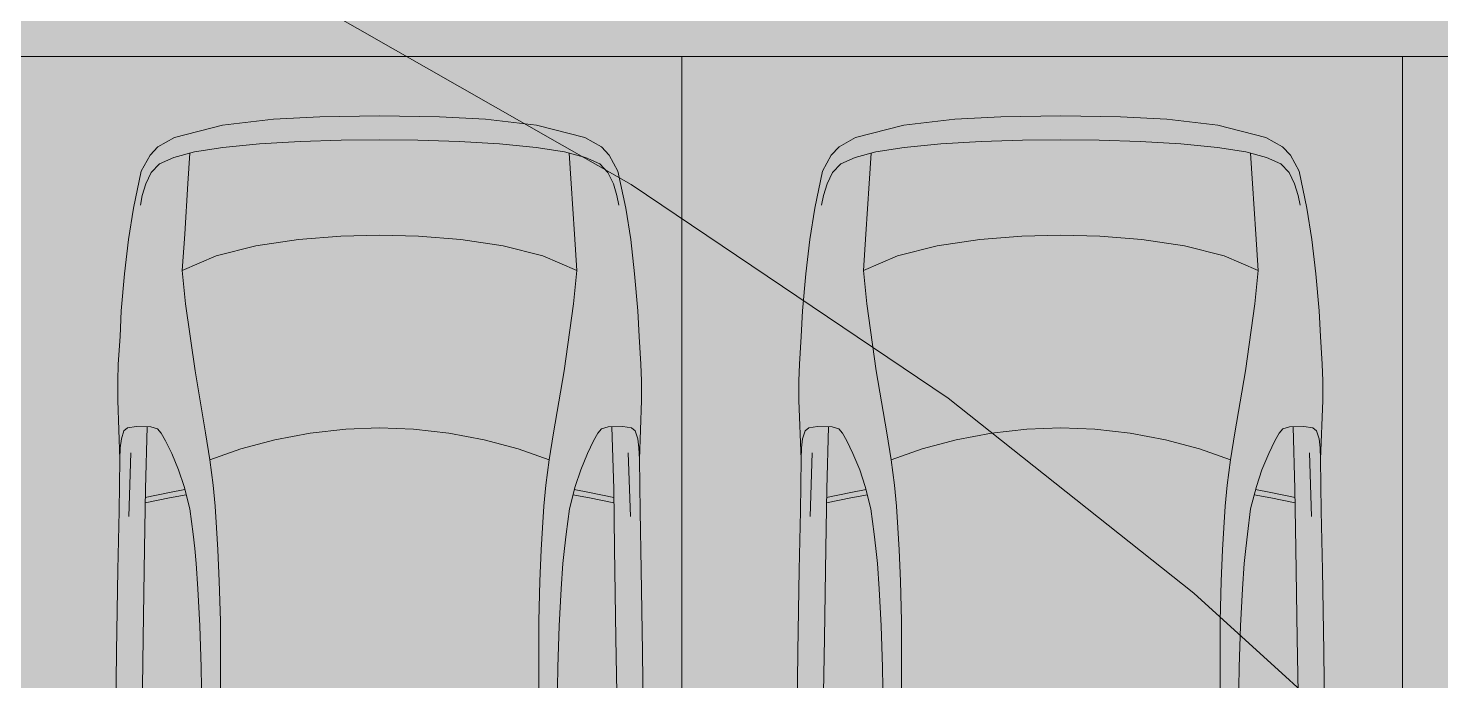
# Model space of a CAD drawing. Header units: millimetres. Extents: x 132836 to 1862386, y -330276 to -143438.
# Drawn here: x 178129 to 183027, y -267774 to -265512 of the extents above; entities that cross this region are included whole.
import ezdxf

# ---------------------------------------------------------------- set-up
doc = ezdxf.new("R2010")
doc.units = ezdxf.units.MM
doc.header["$MEASUREMENT"] = 0
doc.layers.add('Extérieur - Environnement', color=7, linetype='Continuous')
doc.layers.add('Nouveau_CN_02_00', color=7, linetype='Continuous')

msp = doc.modelspace()

# ---------------------------------------------------------------- hatches: boundary and pattern name
at = {"linetype": 'Continuous', "lineweight": 0, "true_color": 0x6f6f6f}
h = msp.add_hatch(color=8, dxfattribs=at)
h.paths.add_polyline_path([(141848.442, -275935.042), (141848.442, -295062.571), (269220.821, -293826.868), (269220.821, -270902.734), (268763.049, -270902.734), (254213.6, -271040.575), (254213.6, -163437.635), (153156.2, -163437.635), (153156.2, -271040.575), (153182.962, -271040.57), (153183.146, -272000.514, -0.40942736), (149183.681, -275935.042)])
h.paths.add_polyline_path([(158435.584, -260639.953), (155145.584, -260639.953), (155145.584, -248364.953), (155145.584, -243089.974), (155145.584, -242189.974), (158435.584, -242189.974)], flags=0)
h.paths.add_polyline_path([(196775.042, -260810.571), (196775.042, -222495.57), (186955.542, -222495.57), (186955.542, -218295.57), (196754.55, -218295.57), (196754.55, -208495.57), (196754.55, -204495.57), (193355.542, -204495.57), (193355.542, -201780.57), (193355.542, -195161.535), (195576.034, -195161.535), (195576.034, -189810.571), (217850.068, -189810.571), (217850.068, -262266.885), (245610.045, -262266.885), (245610.045, -253395.571), (245626.034, -253395.571), (246426.034, -253395.571), (247826.034, -253395.571), (247826.034, -248005.571), (247826.034, -246605.571), (245626.034, -246605.571), (245610.045, -246605.571), (245610.045, -171995.57), (212806.28, -171995.57), (161503.433, -171995.57), (161503.433, -193810.571), (161503.433, -230015.57), (161503.433, -260810.571)], flags=0)
h.paths.add_polyline_path([(162737.042, -269433.913, -0.09031866), (162858.773, -268727.623, -0.20144873), (163912.639, -267592.74, -0.10421145), (164718.006, -267415.055), (165317.979, -267409.371, -0.10404461), (166125.354, -267571.244, -0.23825546), (167284.257, -268953.318, -0.05518862), (167336.836, -269390.334), (167338.931, -269611.438), (167351.046, -270890.267), (167092.583, -271892.761, -0.26794919), (165370.083, -272909.124), (164770.11, -272914.808, -0.19371746), (163379.252, -272370.185, -0.07056876), (163028.663, -271931.262, -0.1316525), (162751.253, -270933.845)], flags=0)
h.paths.add_polyline_path([(173316.986, -273599.031), (173316.986, -273452.052), (173330.488, -267377.824, -0.3805567), (175316.986, -265609.826), (175394.714, -265609.826), (175394.714, -270609.826), (190394.714, -270609.826), (190394.714, -265609.826), (195356.191, -265609.826, -0.41421356), (196856.191, -267109.826), (196856.191, -273660.699, -0.34550161), (195137.285, -275433.432), (175327.752, -275599.002, -0.4157911)], flags=0)
h.paths.add_polyline_path([(205510.093, -271504.083, -0.13447393), (205230.948, -270484.937), (205230.948, -268984.937, -0.41421356), (207230.948, -266984.937), (207830.948, -266984.937, -0.41421356), (209830.948, -268984.937), (209830.948, -270484.937, -0.12882035), (209574.03, -271465.581, -0.27093629), (207830.948, -272484.937), (207230.948, -272484.937, -0.26498)], flags=0)
h.paths.add_polyline_path([(217862.687, -273329.325), (217869.949, -267730.336, -0.09856151), (218100.718, -266943.721), (218117.681, -266951.545, -0.258849), (219955.479, -265605.827), (219953.141, -265587.294), (220637.569, -265587.294), (220637.569, -265687.294), (220637.569, -270687.294), (250537.569, -270687.294), (250537.569, -265687.294), (252208.004, -265687.294), (254186.294, -265687.294), (254186.294, -267687.294), (254186.294, -271062.255, 0.00134576), (254186.323, -271073.021), (254197.209, -273095.233, -0.41421356), (252208.004, -275105.97), (243484.534, -275105.97, -0.00518896), (243431.438, -275116.103), (235447.992, -275196.191), (220071.012, -275253.24, -0.38655333), (217873.089, -273475.385, -0.02518922)], flags=0)

# ---------------------------------------------------------------- linework, layer by layer
at = {"color": 255, "linetype": 'Continuous', "lineweight": 5, "flags": 128}
for points in [[(180394.714, -265609.826), (177894.714, -265609.826)], [(180394.714, -265609.826), (180394.714, -270609.826)], [(182894.714, -265609.826), (180394.714, -265609.826)], [(180394.714, -270609.826), (180394.714, -265609.826)], [(182894.714, -265609.826), (182894.714, -270609.826)], [(185394.714, -265609.826), (182894.714, -265609.826)], [(182894.714, -270609.826), (182894.714, -265609.826)]]:
    msp.add_lwpolyline(points, dxfattribs=at)
at = {"layer": 'Extérieur - Environnement', "color": 7, "linetype": 'Continuous', "lineweight": 13}
for p, q in [((178979.464, -265827.229), (178802.525, -265848.141)), ((178802.525, -265848.141), (178979.464, -265827.229)), ((179139.593, -265818.421), (178979.464, -265827.229)), ((178979.464, -265827.229), (179139.593, -265818.421)), ((179347.036, -265815.829), (179139.593, -265818.421)), ((179139.593, -265818.421), (179347.036, -265815.829)), ((179554.48, -265818.421), (179347.036, -265815.829)), ((179554.48, -265818.421), (179347.036, -265815.829)), ((179714.609, -265827.229), (179554.48, -265818.421)), ((179714.609, -265827.229), (179554.48, -265818.421)), ((179891.548, -265848.141), (179714.609, -265827.229)), ((179891.548, -265848.141), (179714.609, -265827.229)), ((181341.962, -265827.229), (181165.023, -265848.141)), ((181165.023, -265848.141), (181341.962, -265827.229)), ((181502.091, -265818.421), (181341.962, -265827.229)), ((181341.962, -265827.229), (181502.091, -265818.421)), ((181709.534, -265815.829), (181502.091, -265818.421)), ((181502.091, -265818.421), (181709.534, -265815.829)), ((181916.978, -265818.421), (181709.534, -265815.829)), ((181916.978, -265818.421), (181709.534, -265815.829)), ((182077.107, -265827.229), (181916.978, -265818.421)), ((182077.107, -265827.229), (181916.978, -265818.421)), ((182254.046, -265848.141), (182077.107, -265827.229)), ((182254.046, -265848.141), (182077.107, -265827.229)), ((178802.525, -265848.141), (178635.5, -265890.768)), ((178635.5, -265890.768), (178802.525, -265848.141)), ((180058.572, -265890.768), (179891.548, -265848.141)), ((180058.572, -265890.768), (179891.548, -265848.141)), ((181165.023, -265848.141), (180997.999, -265890.768)), ((180997.999, -265890.768), (181165.023, -265848.141)), ((182421.07, -265890.768), (182254.046, -265848.141)), ((182421.07, -265890.768), (182254.046, -265848.141)), ((178577.904, -265922.978), (178551.042, -265951.886)), ((178551.042, -265951.886), (178577.904, -265922.978)), ((178635.5, -265890.768), (178577.904, -265922.978)), ((178577.904, -265922.978), (178635.5, -265890.768)), ((178705.274, -265940.611), (178803.591, -265925.168)), ((178803.573, -265925.17), (178930.802, -265912.628)), ((178930.802, -265912.628), (179071.361, -265904.21)), ((179071.361, -265904.21), (179213.909, -265899.543)), ((179213.909, -265899.543), (179347.036, -265898.228)), ((179480.163, -265899.543), (179347.036, -265898.228)), ((179622.712, -265904.21), (179480.163, -265899.543)), ((179763.271, -265912.628), (179622.712, -265904.21)), ((179890.499, -265925.17), (179763.271, -265912.628)), ((179988.799, -265940.611), (179890.482, -265925.168)), ((180116.168, -265922.978), (180058.572, -265890.768)), ((180116.168, -265922.978), (180058.572, -265890.768)), ((180143.031, -265951.886), (180116.168, -265922.978)), ((180143.031, -265951.886), (180116.168, -265922.978)), ((180940.402, -265922.978), (180913.54, -265951.886)), ((180913.54, -265951.886), (180940.402, -265922.978)), ((180997.999, -265890.768), (180940.402, -265922.978)), ((180940.402, -265922.978), (180997.999, -265890.768)), ((181067.772, -265940.611), (181166.089, -265925.168)), ((181166.071, -265925.17), (181293.3, -265912.628)), ((181293.3, -265912.628), (181433.859, -265904.21)), ((181433.859, -265904.21), (181576.408, -265899.543)), ((181576.408, -265899.543), (181709.534, -265898.228)), ((181842.661, -265899.543), (181709.534, -265898.228)), ((181985.21, -265904.21), (181842.661, -265899.543)), ((182125.769, -265912.628), (181985.21, -265904.21)), ((182252.998, -265925.17), (182125.769, -265912.628)), ((182351.297, -265940.611), (182252.98, -265925.168)), ((182478.666, -265922.978), (182421.07, -265890.768)), ((182478.666, -265922.978), (182421.07, -265890.768)), ((182505.529, -265951.886), (182478.666, -265922.978)), ((182505.529, -265951.886), (182478.666, -265922.978)), ((178551.042, -265951.886), (178520.391, -266006.605)), ((178520.391, -266006.605), (178551.042, -265951.886)), ((178583.672, -265982.004), (178633.351, -265959.465)), ((178705.274, -265940.611), (178633.351, -265959.465)), ((178689.309, -265944.796), (178682.177, -266049.877)), ((179988.799, -265940.611), (180060.722, -265959.465)), ((180004.764, -265944.796), (180011.895, -266049.877)), ((180110.4, -265982.004), (180060.722, -265959.465)), ((180173.682, -266006.605), (180143.031, -265951.886)), ((180173.682, -266006.605), (180143.031, -265951.886)), ((180913.54, -265951.886), (180882.889, -266006.605)), ((180882.889, -266006.605), (180913.54, -265951.886)), ((180946.171, -265982.004), (180995.849, -265959.465)), ((181067.772, -265940.611), (180995.849, -265959.465)), ((181051.807, -265944.796), (181044.676, -266049.877)), ((182351.297, -265940.611), (182423.22, -265959.465)), ((182367.262, -265944.796), (182374.393, -266049.877)), ((182472.898, -265982.004), (182423.22, -265959.465)), ((182536.18, -266006.605), (182505.529, -265951.886)), ((182536.18, -266006.605), (182505.529, -265951.886)), ((178520.391, -266006.605), (178493.496, -266135.655)), ((178493.496, -266135.655), (178520.391, -266006.605)), ((178536.189, -266050.788), (178555.052, -266012.192)), ((178555.052, -266012.192), (178583.672, -265982.004)), ((180139.021, -266012.192), (180110.4, -265982.004)), ((180157.884, -266050.788), (180139.021, -266012.192)), ((180200.577, -266135.655), (180173.682, -266006.605)), ((180200.577, -266135.655), (180173.682, -266006.605)), ((180882.889, -266006.605), (180855.994, -266135.655)), ((180855.994, -266135.655), (180882.889, -266006.605)), ((180898.687, -266050.788), (180917.55, -266012.192)), ((180917.55, -266012.192), (180946.171, -265982.004)), ((182501.519, -266012.192), (182472.898, -265982.004)), ((182520.382, -266050.788), (182501.519, -266012.192)), ((182563.075, -266135.655), (182536.18, -266006.605)), ((182563.075, -266135.655), (182536.18, -266006.605)), ((178523.909, -266091.6), (178536.189, -266050.788)), ((178682.177, -266049.877), (178671.281, -266225.535)), ((180011.895, -266049.877), (180022.791, -266225.535)), ((180170.164, -266091.6), (180157.884, -266050.788)), ((180886.407, -266091.6), (180898.687, -266050.788)), ((181044.676, -266049.877), (181033.78, -266225.535)), ((182374.393, -266049.877), (182385.289, -266225.535)), ((182532.662, -266091.6), (182520.382, -266050.788)), ((178517.512, -266125.362), (178523.909, -266091.6)), ((180176.561, -266125.362), (180170.164, -266091.6)), ((180880.01, -266125.362), (180886.407, -266091.6)), ((182539.059, -266125.362), (182532.662, -266091.6)), ((178493.496, -266135.655), (178476.202, -266244.436)), ((178493.496, -266135.655), (178476.202, -266244.436)), ((180217.871, -266244.436), (180200.577, -266135.655)), ((180200.577, -266135.655), (180217.871, -266244.436)), ((180855.994, -266135.655), (180838.7, -266244.436)), ((180855.994, -266135.655), (180838.7, -266244.436)), ((182580.369, -266244.436), (182563.075, -266135.655)), ((182563.075, -266135.655), (182580.369, -266244.436)), ((178671.281, -266225.535), (178662.99, -266351.114)), ((180022.791, -266225.535), (180031.082, -266351.114)), ((181033.78, -266225.535), (181025.488, -266351.114)), ((182385.289, -266225.535), (182393.581, -266351.114)), ((178476.203, -266244.425), (178462.379, -266362.504)), ((178476.203, -266244.425), (178462.379, -266362.504)), ((178476.202, -266244.436), (178476.203, -266244.425)), ((178918.199, -266265.635), (178780.379, -266300.677)), ((179065.754, -266243.793), (178918.199, -266265.635)), ((179212.283, -266232.471), (179065.754, -266243.793)), ((179347.036, -266229.025), (179212.283, -266232.471)), ((179347.036, -266229.025), (179481.789, -266232.471)), ((179481.789, -266232.471), (179628.318, -266243.793)), ((179628.318, -266243.793), (179775.874, -266265.635)), ((179775.874, -266265.635), (179913.694, -266300.677)), ((180217.87, -266244.425), (180231.693, -266362.504)), ((180231.693, -266362.504), (180217.871, -266244.436)), ((180838.701, -266244.425), (180824.878, -266362.504)), ((180838.701, -266244.425), (180824.878, -266362.504)), ((180838.7, -266244.436), (180838.701, -266244.425)), ((181280.697, -266265.635), (181142.877, -266300.677)), ((181428.253, -266243.793), (181280.697, -266265.635)), ((181574.781, -266232.471), (181428.253, -266243.793)), ((181709.534, -266229.025), (181574.781, -266232.471)), ((181709.534, -266229.025), (181844.288, -266232.471)), ((181844.288, -266232.471), (181990.816, -266243.793)), ((181990.816, -266243.793), (182138.372, -266265.635)), ((182138.372, -266265.635), (182276.192, -266300.677)), ((182580.368, -266244.425), (182594.191, -266362.504)), ((182594.191, -266362.504), (182580.369, -266244.436)), ((178780.379, -266300.677), (178663.058, -266351.806)), ((179913.694, -266300.677), (180031.015, -266351.806)), ((181142.877, -266300.677), (181025.556, -266351.806)), ((182276.192, -266300.677), (182393.513, -266351.806)), ((178462.379, -266362.504), (178450.857, -266490.991)), ((178450.857, -266490.991), (178462.379, -266362.504)), ((178662.99, -266351.114), (178674.331, -266467.05)), ((180031.082, -266351.114), (180019.742, -266467.05)), ((180243.216, -266490.991), (180231.693, -266362.504)), ((180243.216, -266490.991), (180231.693, -266362.504)), ((180824.878, -266362.504), (180813.355, -266490.991)), ((180813.355, -266490.991), (180824.878, -266362.504)), ((181025.488, -266351.114), (181036.829, -266467.05)), ((182393.581, -266351.114), (182382.24, -266467.05)), ((182605.714, -266490.991), (182594.191, -266362.504)), ((182605.714, -266490.991), (182594.191, -266362.504)), ((178674.331, -266467.05), (178707.13, -266699.145)), ((180019.742, -266467.05), (179986.942, -266699.145)), ((181036.829, -266467.05), (181069.628, -266699.145)), ((182382.24, -266467.05), (182349.441, -266699.145)), ((178450.857, -266490.991), (178447.061, -266580)), ((178447.061, -266580), (178450.857, -266490.991)), ((180247.012, -266580), (180243.216, -266490.991)), ((180247.012, -266580), (180243.216, -266490.991)), ((180813.355, -266490.991), (180809.559, -266580)), ((180809.559, -266580), (180813.355, -266490.991)), ((182609.51, -266580), (182605.714, -266490.991)), ((182609.51, -266580), (182605.714, -266490.991)), ((178447.061, -266580), (178440.636, -266675.753)), ((178440.636, -266675.753), (178447.061, -266580)), ((180253.437, -266675.753), (180247.012, -266580)), ((180253.437, -266675.753), (180247.012, -266580)), ((180809.559, -266580), (180803.134, -266675.753)), ((180803.134, -266675.753), (180809.559, -266580)), ((182615.935, -266675.753), (182609.51, -266580)), ((182615.935, -266675.753), (182609.51, -266580)), ((178440.636, -266675.753), (178438.871, -266733.636)), ((178438.871, -266733.636), (178440.636, -266675.753)), ((178707.13, -266699.145), (178743.303, -266914.757)), ((179986.942, -266699.145), (179950.77, -266914.757)), ((180255.202, -266733.636), (180253.437, -266675.753)), ((180255.202, -266733.636), (180253.437, -266675.753)), ((180803.134, -266675.753), (180801.369, -266733.636)), ((180801.369, -266733.636), (180803.134, -266675.753)), ((181069.628, -266699.145), (181105.801, -266914.757)), ((182349.441, -266699.145), (182313.268, -266914.757)), ((182617.7, -266733.636), (182615.935, -266675.753)), ((182617.7, -266733.636), (182615.935, -266675.753)), ((178438.871, -266733.636), (178438.827, -266802.209)), ((178438.871, -266733.636), (178438.827, -266802.209)), ((180255.246, -266802.209), (180255.202, -266733.636)), ((180255.202, -266733.636), (180255.246, -266802.209)), ((180801.369, -266733.636), (180801.325, -266802.209)), ((180801.369, -266733.636), (180801.325, -266802.209)), ((182617.744, -266802.209), (182617.7, -266733.636)), ((182617.7, -266733.636), (182617.744, -266802.209)), ((178438.827, -266802.209), (178446.088, -267005.182)), ((178446.088, -267005.182), (178438.827, -266802.209)), ((180247.985, -267005.182), (180255.246, -266802.209)), ((180247.985, -267005.182), (180255.246, -266802.209)), ((180801.325, -266802.209), (180808.586, -267005.182)), ((180808.586, -267005.182), (180801.325, -266802.209)), ((182610.483, -267005.182), (182617.744, -266802.209)), ((182610.483, -267005.182), (182617.744, -266802.209)), ((178460.079, -266907.239), (178451.675, -266935.244)), ((178472.78, -266896.747), (178460.079, -266907.239)), ((178503.758, -266891.975), (178472.78, -266896.747)), ((178554.372, -266893.182), (178503.758, -266891.975)), ((178535.167, -267108.099), (178540.99, -266892.863)), ((178576.847, -266900.359), (178554.372, -266893.182)), ((178589.845, -266915.534), (178576.847, -266900.359)), ((179229.501, -266901.845), (179106.818, -266915.731)), ((179347.036, -266897.126), (179229.501, -266901.845)), ((179347.036, -266897.126), (179464.572, -266901.845)), ((179464.572, -266901.845), (179587.255, -266915.731)), ((180104.228, -266915.534), (180117.226, -266900.359)), ((180117.226, -266900.359), (180139.701, -266893.182)), ((180139.701, -266893.182), (180190.314, -266891.975)), ((180158.906, -267108.099), (180153.083, -266892.863)), ((180190.314, -266891.975), (180221.292, -266896.747)), ((180221.292, -266896.747), (180233.993, -266907.239)), ((180233.993, -266907.239), (180242.398, -266935.244)), ((180822.578, -266907.239), (180814.173, -266935.244)), ((180835.279, -266896.747), (180822.578, -266907.239)), ((180866.256, -266891.975), (180835.279, -266896.747)), ((180916.87, -266893.182), (180866.256, -266891.975)), ((180897.665, -267108.099), (180903.488, -266892.863)), ((180939.345, -266900.359), (180916.87, -266893.182)), ((180952.343, -266915.534), (180939.345, -266900.359)), ((181591.999, -266901.845), (181469.316, -266915.731)), ((181709.534, -266897.126), (181591.999, -266901.845)), ((181709.534, -266897.126), (181827.07, -266901.845)), ((181827.07, -266901.845), (181949.753, -266915.731)), ((182466.726, -266915.534), (182479.724, -266900.359)), ((182479.724, -266900.359), (182502.199, -266893.182)), ((182502.199, -266893.182), (182552.813, -266891.975)), ((182521.404, -267108.099), (182515.581, -266892.863)), ((182552.813, -266891.975), (182583.79, -266896.747)), ((182583.79, -266896.747), (182596.491, -266907.239)), ((182596.491, -266907.239), (182604.896, -266935.244)), ((178451.675, -266935.244), (178447.361, -266966.747)), ((178604.739, -266941.727), (178589.845, -266915.534)), ((178626.143, -266985.75), (178604.739, -266941.727)), ((178743.303, -266914.757), (178758.516, -267007.801)), ((178984.063, -266938.334), (178866.214, -266969.199)), ((179106.818, -266915.731), (178984.063, -266938.334)), ((179587.255, -266915.731), (179710.009, -266938.334)), ((179710.009, -266938.334), (179827.859, -266969.199)), ((179950.77, -266914.757), (179935.557, -267007.801)), ((180067.929, -266985.75), (180089.334, -266941.727)), ((180089.334, -266941.727), (180104.228, -266915.534)), ((180242.398, -266935.244), (180246.712, -266966.747)), ((180814.173, -266935.244), (180809.859, -266966.747)), ((180967.237, -266941.727), (180952.343, -266915.534)), ((180988.642, -266985.75), (180967.237, -266941.727)), ((181105.801, -266914.757), (181121.014, -267007.801)), ((181346.561, -266938.334), (181228.712, -266969.199)), ((181469.316, -266915.731), (181346.561, -266938.334)), ((181949.753, -266915.731), (182072.508, -266938.334)), ((182072.508, -266938.334), (182190.357, -266969.199)), ((182313.268, -266914.757), (182298.055, -267007.801)), ((182430.427, -266985.75), (182451.832, -266941.727)), ((182451.832, -266941.727), (182466.726, -266915.534)), ((182604.896, -266935.244), (182609.21, -266966.747)), ((178446.088, -267005.182), (178443.874, -267185.487)), ((178443.874, -267185.487), (178446.088, -267005.182)), ((178447.361, -266966.747), (178446.088, -267005.182)), ((178484.754, -266983.945), (178477.337, -267204.725)), ((178649.558, -267043.022), (178626.143, -266985.75)), ((178866.214, -266969.199), (178758.516, -267007.801)), ((178758.516, -267007.801), (178770.188, -267095.228)), ((179827.859, -266969.199), (179935.557, -267007.801)), ((179935.557, -267007.801), (179923.885, -267095.228)), ((180044.514, -267043.022), (180067.929, -266985.75)), ((180209.319, -266983.945), (180216.736, -267204.725)), ((180246.712, -266966.747), (180247.985, -267005.182)), ((180250.199, -267185.487), (180247.985, -267005.182)), ((180250.199, -267185.487), (180247.985, -267005.182)), ((180808.586, -267005.182), (180806.372, -267185.487)), ((180806.372, -267185.487), (180808.586, -267005.182)), ((180809.859, -266966.747), (180808.586, -267005.182)), ((180847.252, -266983.945), (180839.835, -267204.725)), ((181012.056, -267043.022), (180988.642, -266985.75)), ((181228.712, -266969.199), (181121.014, -267007.801)), ((181121.014, -267007.801), (181132.686, -267095.228)), ((182190.357, -266969.199), (182298.055, -267007.801)), ((182298.055, -267007.801), (182286.383, -267095.228)), ((182407.013, -267043.022), (182430.427, -266985.75)), ((182571.817, -266983.945), (182579.234, -267204.725)), ((182609.21, -266966.747), (182610.483, -267005.182)), ((182612.697, -267185.487), (182610.483, -267005.182)), ((182612.697, -267185.487), (182610.483, -267005.182)), ((178668.888, -267099.683), (178649.558, -267043.022)), ((180025.185, -267099.683), (180044.514, -267043.022)), ((181031.386, -267099.683), (181012.056, -267043.022)), ((182387.683, -267099.683), (182407.013, -267043.022)), ((178688.722, -267177.701), (178668.888, -267099.683)), ((178770.186, -267095.211), (178776.879, -267168.735)), ((179923.887, -267095.211), (179917.194, -267168.735)), ((180005.35, -267177.701), (180025.185, -267099.683)), ((181051.22, -267177.701), (181031.386, -267099.683)), ((181132.684, -267095.211), (181139.377, -267168.735)), ((182286.385, -267095.211), (182279.692, -267168.735)), ((182367.849, -267177.701), (182387.683, -267099.683)), ((178532.234, -267315.416), (178535.167, -267108.099)), ((178534.473, -267157.127), (178618.861, -267139.896)), ((178534.746, -267137.834), (178619.134, -267120.602)), ((178618.861, -267139.896), (178676.276, -267128.746)), ((178619.134, -267120.602), (178671.615, -267110.411)), ((180075.211, -267139.896), (180017.796, -267128.746)), ((180074.939, -267120.602), (180022.458, -267110.411)), ((180159.327, -267137.834), (180074.939, -267120.602)), ((180159.6, -267157.127), (180075.211, -267139.896)), ((180161.839, -267315.416), (180158.906, -267108.099)), ((180894.732, -267315.416), (180897.665, -267108.099)), ((180896.971, -267157.127), (180981.359, -267139.896)), ((180897.244, -267137.834), (180981.632, -267120.602)), ((180981.359, -267139.896), (181038.774, -267128.746)), ((180981.632, -267120.602), (181034.113, -267110.411)), ((182437.71, -267139.896), (182380.295, -267128.746)), ((182437.437, -267120.602), (182384.956, -267110.411)), ((182521.825, -267137.834), (182437.437, -267120.602)), ((182522.098, -267157.127), (182437.71, -267139.896)), ((182524.337, -267315.416), (182521.404, -267108.099)), ((178443.874, -267185.487), (178439.525, -267388.698)), ((178443.874, -267185.487), (178439.525, -267388.698)), ((178700.131, -267265.192), (178688.722, -267177.701)), ((178776.878, -267168.721), (178781.845, -267243.196)), ((179917.195, -267168.721), (179912.228, -267243.196)), ((179993.941, -267265.192), (180005.35, -267177.701)), ((180254.548, -267388.698), (180250.199, -267185.487)), ((180250.199, -267185.487), (180254.548, -267388.698)), ((180806.372, -267185.487), (180802.023, -267388.698)), ((180806.372, -267185.487), (180802.023, -267388.698)), ((181062.629, -267265.192), (181051.22, -267177.701)), ((181139.376, -267168.721), (181144.343, -267243.196)), ((182279.693, -267168.721), (182274.726, -267243.196)), ((182356.44, -267265.192), (182367.849, -267177.701)), ((182617.046, -267388.698), (182612.697, -267185.487)), ((182612.697, -267185.487), (182617.046, -267388.698)), ((178781.844, -267243.192), (178786.248, -267319.989)), ((179912.228, -267243.192), (179907.825, -267319.989)), ((181144.343, -267243.192), (181148.746, -267319.989)), ((182274.726, -267243.192), (182270.323, -267319.989)), ((178705.978, -267314.77), (178700.131, -267265.192)), ((179988.095, -267314.77), (179993.941, -267265.192)), ((181068.476, -267314.77), (181062.629, -267265.192)), ((182350.593, -267314.77), (182356.44, -267265.192)), ((178527.274, -267626.213), (178532.234, -267315.416)), ((178711.072, -267366.608), (178705.978, -267314.77)), ((178786.247, -267319.979), (178791.013, -267428.1)), ((179907.825, -267319.979), (179903.06, -267428.1)), ((179983.001, -267366.608), (179988.095, -267314.77)), ((180166.799, -267626.213), (180161.839, -267315.416)), ((180889.772, -267626.213), (180894.732, -267315.416)), ((181073.57, -267366.608), (181068.476, -267314.77)), ((181148.746, -267319.979), (181153.511, -267428.1)), ((182270.323, -267319.979), (182265.558, -267428.1)), ((182345.499, -267366.608), (182350.593, -267314.77)), ((182529.297, -267626.213), (182524.337, -267315.416)), ((178439.525, -267388.698), (178434.739, -267671.932)), ((178439.525, -267388.698), (178434.739, -267671.932)), ((178717.309, -267454.622), (178711.072, -267366.608)), ((179976.764, -267454.622), (179983.001, -267366.608)), ((180259.334, -267671.932), (180254.548, -267388.698)), ((180254.548, -267388.698), (180259.334, -267671.932)), ((180802.023, -267388.698), (180797.237, -267671.932)), ((180802.023, -267388.698), (180797.237, -267671.932)), ((181079.807, -267454.622), (181073.57, -267366.608)), ((182339.262, -267454.622), (182345.499, -267366.608)), ((182621.832, -267671.932), (182617.046, -267388.698)), ((182617.046, -267388.698), (182621.832, -267671.932)), ((178791.013, -267428.096), (178794.984, -267565.617)), ((179903.06, -267428.096), (179899.089, -267565.617)), ((181153.511, -267428.096), (181157.482, -267565.617)), ((182265.558, -267428.096), (182261.587, -267565.617)), ((178723.696, -267582.751), (178717.309, -267454.622)), ((179970.377, -267582.751), (179976.764, -267454.622)), ((181086.194, -267582.751), (181079.807, -267454.622)), ((182332.875, -267582.751), (182339.262, -267454.622)), ((178728.696, -267725.992), (178723.696, -267582.751)), ((178794.984, -267565.617), (178795.022, -268168.583)), ((179899.089, -267565.617), (179899.05, -268168.583)), ((179965.377, -267725.992), (179970.377, -267582.751)), ((181091.194, -267725.992), (181086.194, -267582.751)), ((181157.482, -267565.617), (181157.521, -268168.583)), ((182261.587, -267565.617), (182261.548, -268168.583)), ((182327.875, -267725.992), (182332.875, -267582.751)), ((178522.313, -267940.513), (178527.274, -267626.213)), ((180171.759, -267940.513), (180166.799, -267626.213)), ((180884.812, -267940.513), (180889.772, -267626.213)), ((182534.257, -267940.513), (182529.297, -267626.213)), ((178434.739, -267671.932), (178432.221, -267963.179)), ((178434.739, -267671.932), (178432.221, -267963.179)), ((180261.852, -267963.179), (180259.334, -267671.932)), ((180259.334, -267671.932), (180261.852, -267963.179)), ((180797.237, -267671.932), (180794.719, -267963.179)), ((180797.237, -267671.932), (180794.719, -267963.179)), ((182624.35, -267963.179), (182621.832, -267671.932)), ((182621.832, -267671.932), (182624.35, -267963.179)), ((178731.119, -267869.522), (178728.696, -267725.992)), ((179962.954, -267869.522), (179965.377, -267725.992)), ((181093.617, -267869.522), (181091.194, -267725.992)), ((182325.452, -267869.522), (182327.875, -267725.992))]:
    msp.add_line(p, q, dxfattribs=at)
at = {"layer": 'Nouveau_CN_02_00', "color": 8, "linetype": 'Continuous', "lineweight": 5, "flags": 128}
msp.add_lwpolyline([(174706.259, -263405.28), (176986.284, -264362.27), (178799.866, -265243.626), (180219.869, -266052.97), (181319.158, -266793.924), (182170.596, -267470.109), (182847.047, -268085.145), (183421.375, -268642.655)], dxfattribs=at)

doc.saveas('drawing.dxf')
